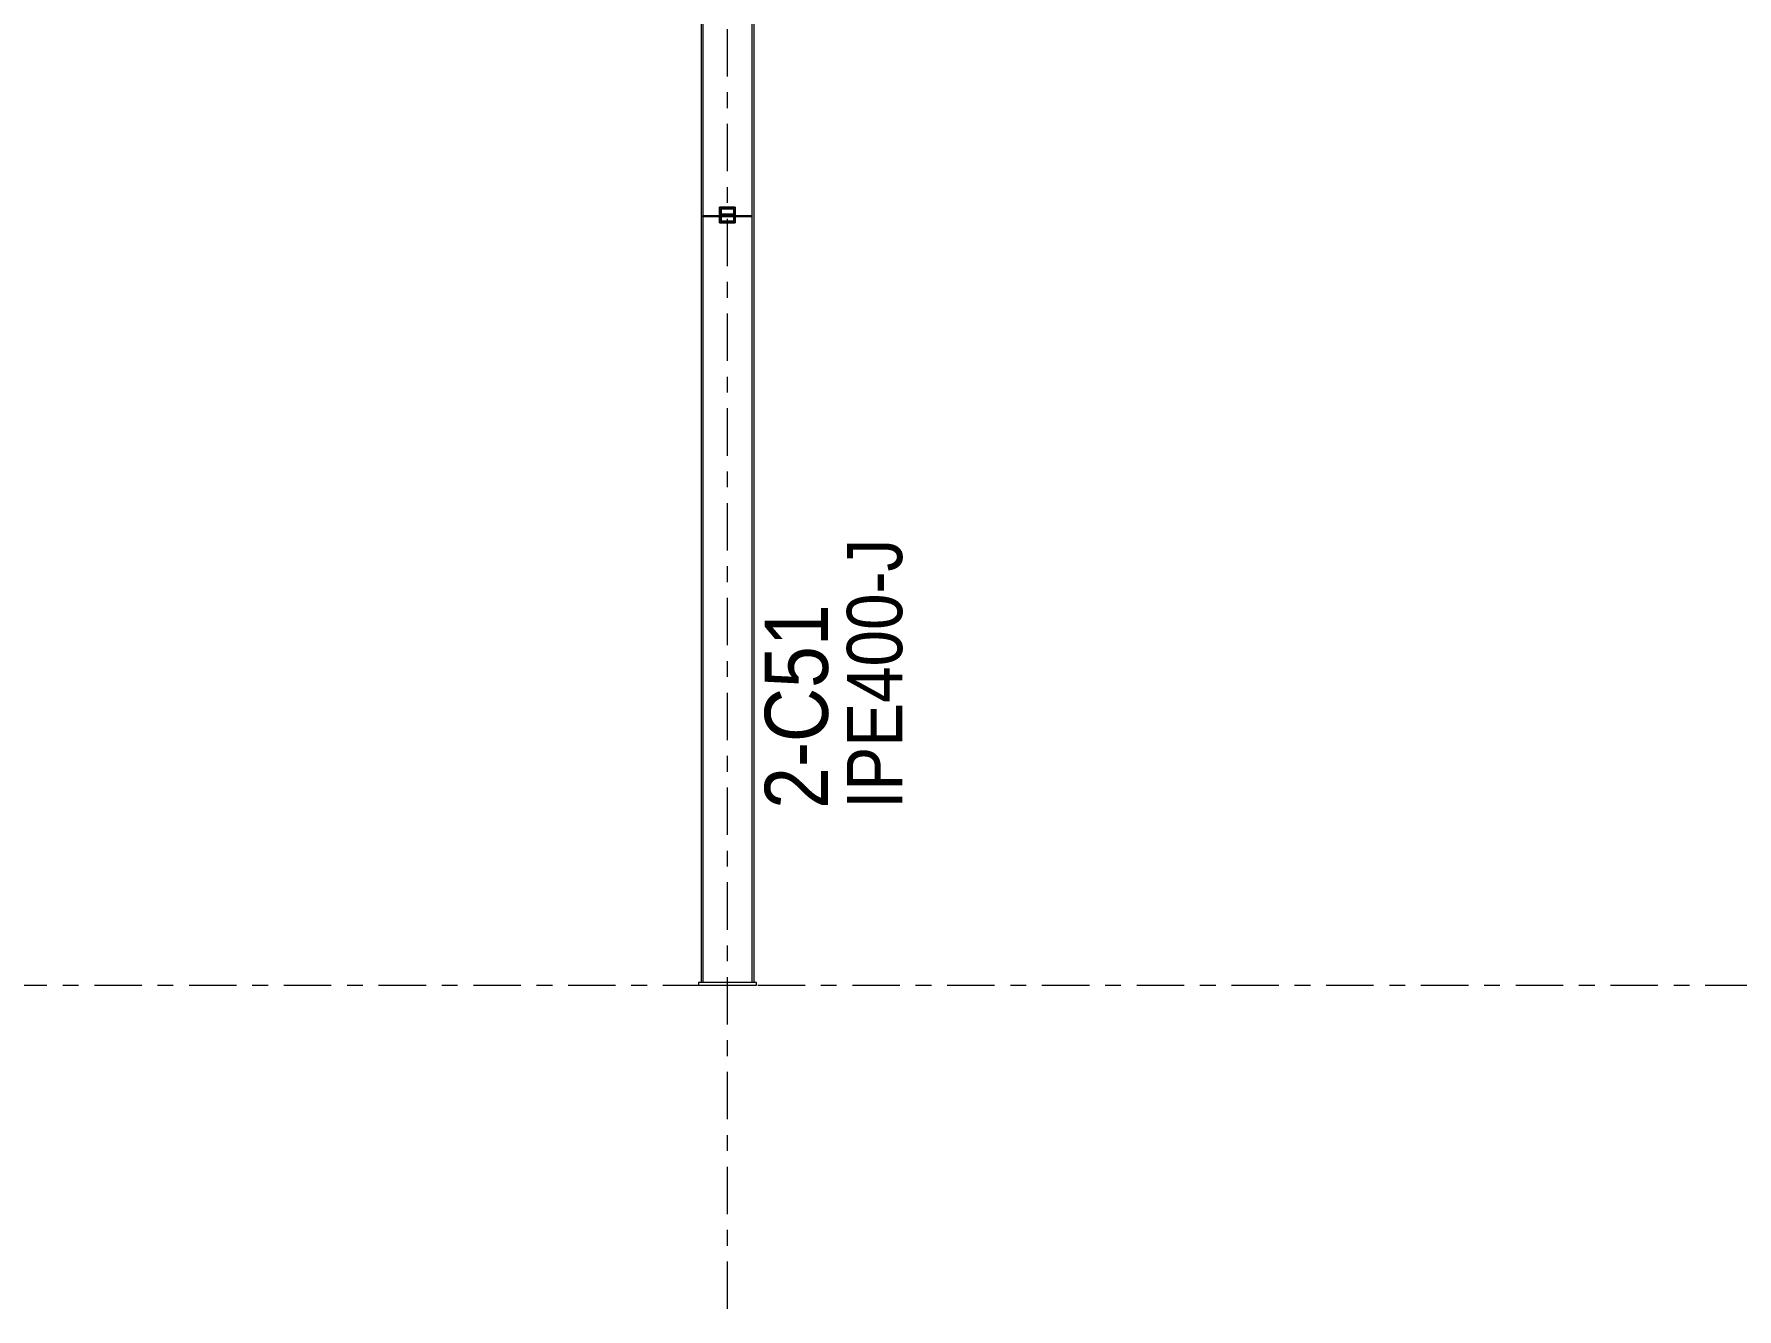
# Model space of a CAD drawing. Header units: millimetres. Extents: x -49 to 773, y -82 to 492.
# Drawn here: x 178.2 to 286, y 160.7 to 241.3 of the extents above; entities that cross this region are included whole.
import ezdxf

# ---------------------------------------------------------------- set-up
doc = ezdxf.new("R2010")
doc.units = ezdxf.units.MM
for name, pattern in [('XKITLINE00', [0]), ('XKITLINE02', [4, 2, -2]), ('XKITLINE03', [6, 3, -1, 1, -1])]:
    doc.linetypes.add(name, pattern=pattern)
for name, color, linetype, lineweight in [('Part', 2, 'Continuous', 0), ('PartMark', 7, 'Continuous', 0), ('S-grid', 1, 'Continuous', 0)]:
    doc.layers.add(name, color=color, linetype=linetype, lineweight=lineweight)
doc.styles.add('ARIAL', font='ARIAL.TTF')

# ---------------------------------------------------------------- blocks, each defined once
blk = doc.blocks.new('*A204')
at = {"layer": 'Part'}
h = blk.add_hatch(color=3, dxfattribs=at)
h.paths.add_polyline_path([(221.67, 229.48), (221.67, 230.31), (222.5, 230.31), (222.5, 229.48)], flags=17)
h.paths.add_polyline_path([(221.7, 230.28), (221.7, 229.51), (222.47, 229.51), (222.47, 230.28)])
blk = doc.blocks.new('*A1012')
at = {"layer": 'S-grid', "color": 1, "linetype": 'XKITLINE03', "lineweight": 0}
blk.add_line((-10, 181.14), (549.24, 181.14), dxfattribs=at)
blk = doc.blocks.new('*A1057')
at = {"layer": 'S-grid', "color": 1, "linetype": 'XKITLINE03', "lineweight": 0}
blk.add_line((222.08, 160.66), (222.08, 299.7), dxfattribs=at)
at = {"layer": 'S-grid', "color": 3, "style": 'ARIAL', "width": 0.85}
blk.add_text("8'", height=3, dxfattribs=at).set_placement((220.59, 300.7))
blk = doc.blocks.new('*A1213')
at = {"layer": 'Part', "color": 2, "linetype": 'XKITLINE00', "lineweight": 0}
for p, q in [((220.42, 278.84), (223.75, 278.84)), ((220.53, 278.84), (220.53, 229.85)), ((223.64, 278.84), (223.64, 229.85)), ((220.42, 267.5), (220.42, 181.31)), ((223.75, 267.5), (223.75, 181.31)), ((220.53, 229.77), (220.53, 181.31)), ((223.64, 229.77), (223.64, 181.31))]:
    blk.add_line(p, q, dxfattribs=at)
at = {"layer": 'Part', "color": 7, "linetype": 'XKITLINE02', "lineweight": 0}
for p, q in [((220.42, 267.5), (220.42, 278.84)), ((223.75, 278.84), (223.75, 267.5)), ((220.53, 229.85), (220.53, 229.77)), ((223.64, 229.85), (223.64, 229.77)), ((223.75, 181.31), (220.42, 181.31))]:
    blk.add_line(p, q, dxfattribs=at)
blk = doc.blocks.new('*A1214')
at = {"layer": 'Part', "color": 7, "linetype": 'XKITLINE02', "lineweight": 0}
for p, q in [((222.5, 230.31), (221.67, 230.31)), ((221.67, 230.31), (221.67, 229.48)), ((221.7, 230.28), (222.47, 230.28)), ((221.7, 229.51), (221.7, 230.28)), ((222.47, 230.28), (222.47, 229.51)), ((222.5, 229.48), (222.5, 230.31)), ((221.67, 229.48), (222.5, 229.48)), ((222.47, 229.51), (221.7, 229.51))]:
    blk.add_line(p, q, dxfattribs=at)
blk = doc.blocks.new('*A1215')
at = {"layer": 'Part', "color": 2, "linetype": 'XKITLINE00', "lineweight": 0}
for p, q in [((221.67, 230.31), (221.67, 229.48)), ((221.67, 230.31), (222.5, 230.31)), ((221.7, 229.51), (221.7, 230.28)), ((221.7, 230.28), (222.47, 230.28)), ((222.47, 230.28), (222.47, 229.51)), ((222.5, 230.31), (222.5, 229.48)), ((222.5, 229.48), (221.67, 229.48)), ((222.47, 229.51), (221.7, 229.51))]:
    blk.add_line(p, q, dxfattribs=at)
blk = doc.blocks.new('*A1216')
at = {"layer": 'Part', "color": 2, "linetype": 'XKITLINE00', "lineweight": 0}
for p, q in [((220.25, 181.31), (220.25, 181.14)), ((223.92, 181.31), (220.25, 181.31)), ((220.25, 181.14), (223.92, 181.14)), ((223.92, 181.14), (223.92, 181.31))]:
    blk.add_line(p, q, dxfattribs=at)
blk = doc.blocks.new('*A1217')
at = {"layer": 'Part', "color": 7, "linetype": 'XKITLINE02', "lineweight": 0}
for p, q in [((223.64, 229.85), (220.53, 229.85)), ((220.53, 229.77), (220.53, 229.85)), ((223.64, 229.77), (220.53, 229.77)), ((220.65, 229.85), (220.65, 229.77)), ((223.52, 229.77), (223.52, 229.85)), ((223.64, 229.85), (223.64, 229.77))]:
    blk.add_line(p, q, dxfattribs=at)
blk = doc.blocks.new('*A1218')
at = {"layer": 'Part', "color": 7, "linetype": 'XKITLINE02', "lineweight": 0}
for p, q in [((221.58, 229.94), (221.58, 229.85)), ((222.58, 229.94), (221.58, 229.94)), ((221.58, 229.85), (222.58, 229.85)), ((222.58, 229.85), (222.58, 229.94))]:
    blk.add_line(p, q, dxfattribs=at)
blk = doc.blocks.new('*A1219')
at = {"layer": 'Part', "color": 7, "linetype": 'XKITLINE02', "lineweight": 0}
for p, q in [((221.58, 230.39), (222.58, 230.39)), ((221.58, 229.39), (221.58, 230.39)), ((222.58, 230.39), (222.58, 229.39)), ((222.58, 229.39), (221.58, 229.39))]:
    blk.add_line(p, q, dxfattribs=at)
blk = doc.blocks.new('*A1220')
at = {"layer": 'Part', "color": 2, "linetype": 'XKITLINE00', "lineweight": 0}
for p, q in [((221.58, 229.85), (220.53, 229.85)), ((220.53, 229.77), (220.53, 229.85)), ((221.58, 229.77), (220.53, 229.77)), ((223.64, 229.85), (222.58, 229.85)), ((223.64, 229.77), (222.58, 229.77)), ((223.64, 229.85), (223.64, 229.77))]:
    blk.add_line(p, q, dxfattribs=at)
at = {"layer": 'Part', "color": 7, "linetype": 'XKITLINE02', "lineweight": 0}
for p, q in [((220.65, 229.77), (220.65, 229.85)), ((222.58, 229.85), (221.58, 229.85)), ((222.58, 229.77), (221.58, 229.77)), ((223.52, 229.77), (223.52, 229.85))]:
    blk.add_line(p, q, dxfattribs=at)
blk = doc.blocks.new('*A1221')
at = {"layer": 'Part', "color": 7, "linetype": 'XKITLINE02', "lineweight": 0}
for p, q in [((221.58, 229.85), (221.58, 229.94)), ((221.58, 229.94), (222.58, 229.94)), ((222.58, 229.85), (221.58, 229.85)), ((222.58, 229.94), (222.58, 229.85))]:
    blk.add_line(p, q, dxfattribs=at)
blk = doc.blocks.new('*A1222')
at = {"layer": 'Part', "color": 2, "linetype": 'XKITLINE00', "lineweight": 0}
for p, q in [((222.58, 230.39), (221.58, 230.39)), ((221.58, 230.39), (221.58, 229.39)), ((222.58, 229.39), (222.58, 230.39)), ((221.58, 229.39), (222.58, 229.39))]:
    blk.add_line(p, q, dxfattribs=at)
blk = doc.blocks.new('*A2053')
at = {"layer": 'PartMark', "color": 7, "style": 'ARIAL', "width": 0.85}
blk.add_text('IPE400-J', height=3.5, rotation=90.0002, dxfattribs=at).set_placement((233.15, 192.31))
at = {"layer": 'PartMark', "color": 3, "style": 'ARIAL', "width": 0.85}
blk.add_text('2-C51', height=4, rotation=90.0002, dxfattribs=at).set_placement((228.45, 192.31))

msp = doc.modelspace()

# ---------------------------------------------------------------- block references
at = {"lineweight": 0}
for name in ['*A1057', '*A1213', '*A1217', '*A1220', '*A1219', '*A1222', '*A1218', '*A1221', '*A204', '*A1214', '*A1215', '*A2053', '*A1012', '*A1216']:
    msp.add_blockref(name, (0, 0), dxfattribs=at)

doc.saveas('drawing.dxf')
